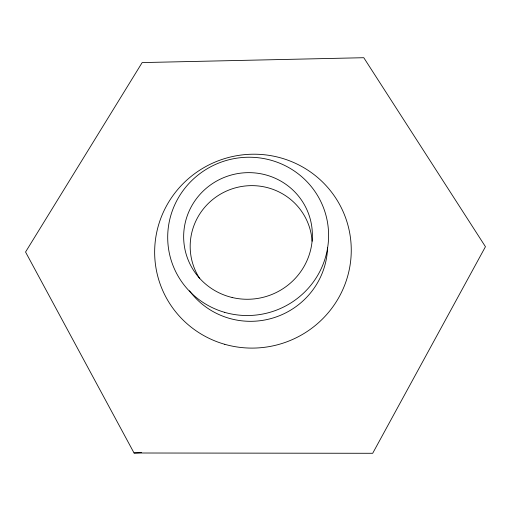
<?xml version="1.0" encoding="UTF-8"?>
<svg xmlns="http://www.w3.org/2000/svg" width="511" height="511" viewBox="0 0 511 511"><rect width="100%" height="100%" fill="white"/><g stroke="black" fill="none" stroke-linecap="round" stroke-linejoin="round"><path stroke-width="0.77" d="M134.054 452.995L372.691 453.289L485.45 246.698L363.781 57.711L142.16 62.585L25.55 252.012L134.054 452.995L141.496 452.58M327.583 247.401A76.414 75.034 -18 0 1 273.787 317.746A76.414 75.034 -18 0 1 189.472 290.791M199.667 278.514A61.128 60.023 -18 0 1 232.301 188.795A61.128 60.023 -18 0 1 312.1 241.243M224.789 344.312A98.463 96.783 -18 0 0 348.604 227.81A98.463 96.783 -18 0 0 185.467 181.341A98.463 96.783 -18 0 0 224.789 344.312M224.482 312.298A80.604 78.988 -18 0 0 326.58 217.807A80.604 78.988 -18 0 0 193.401 179.035A80.604 78.988 -18 0 0 224.482 312.298M232.147 297.498A64.482 63.185 -18 0 0 309.966 218.069A64.482 63.185 -18 0 0 201.934 192.302A64.482 63.185 -18 0 0 232.147 297.498"/></g></svg>
